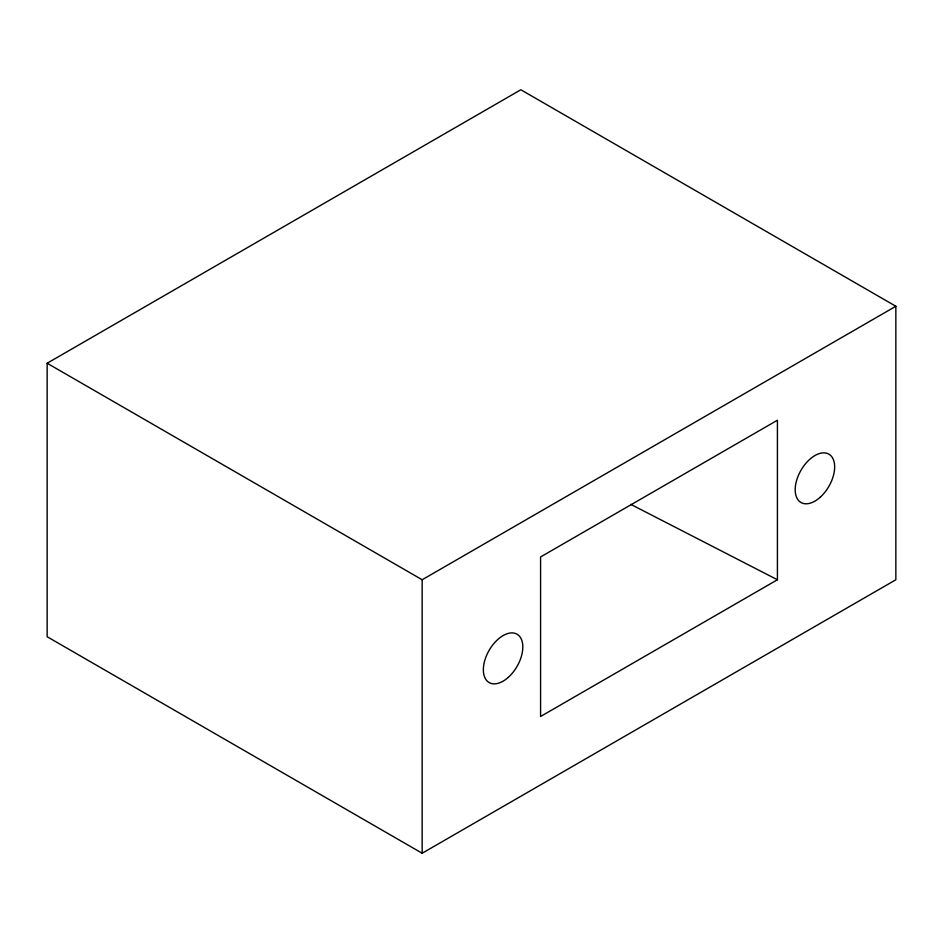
<?xml version="1.0" encoding="UTF-8"?>
<svg xmlns="http://www.w3.org/2000/svg" width="943" height="943" viewBox="0 0 943 943"><rect width="100%" height="100%" fill="white"/><g stroke="black" fill="none" stroke-linecap="round" stroke-linejoin="round"><path stroke-width="1.41" d="M47.15 363.244L520.842 89.762L895.85 306.263L895.85 579.756L422.158 853.238L47.15 636.737L47.15 363.244L422.158 579.756L895.85 306.263M777.421 579.756L540.575 716.491L540.575 556.959L777.421 420.224L777.421 579.756L630.855 504.387M422.158 579.756L422.158 853.238M508.183 677.451A27.913 16.114 -60 0 0 517.035 634.203A27.913 16.114 -60 0 0 484.018 663.495A27.913 16.114 -60 0 0 508.183 677.451M820.033 497.397A27.913 16.114 -60 0 0 828.885 454.161A27.913 16.114 -60 0 0 795.868 483.441A27.913 16.114 -60 0 0 820.033 497.397"/></g></svg>
